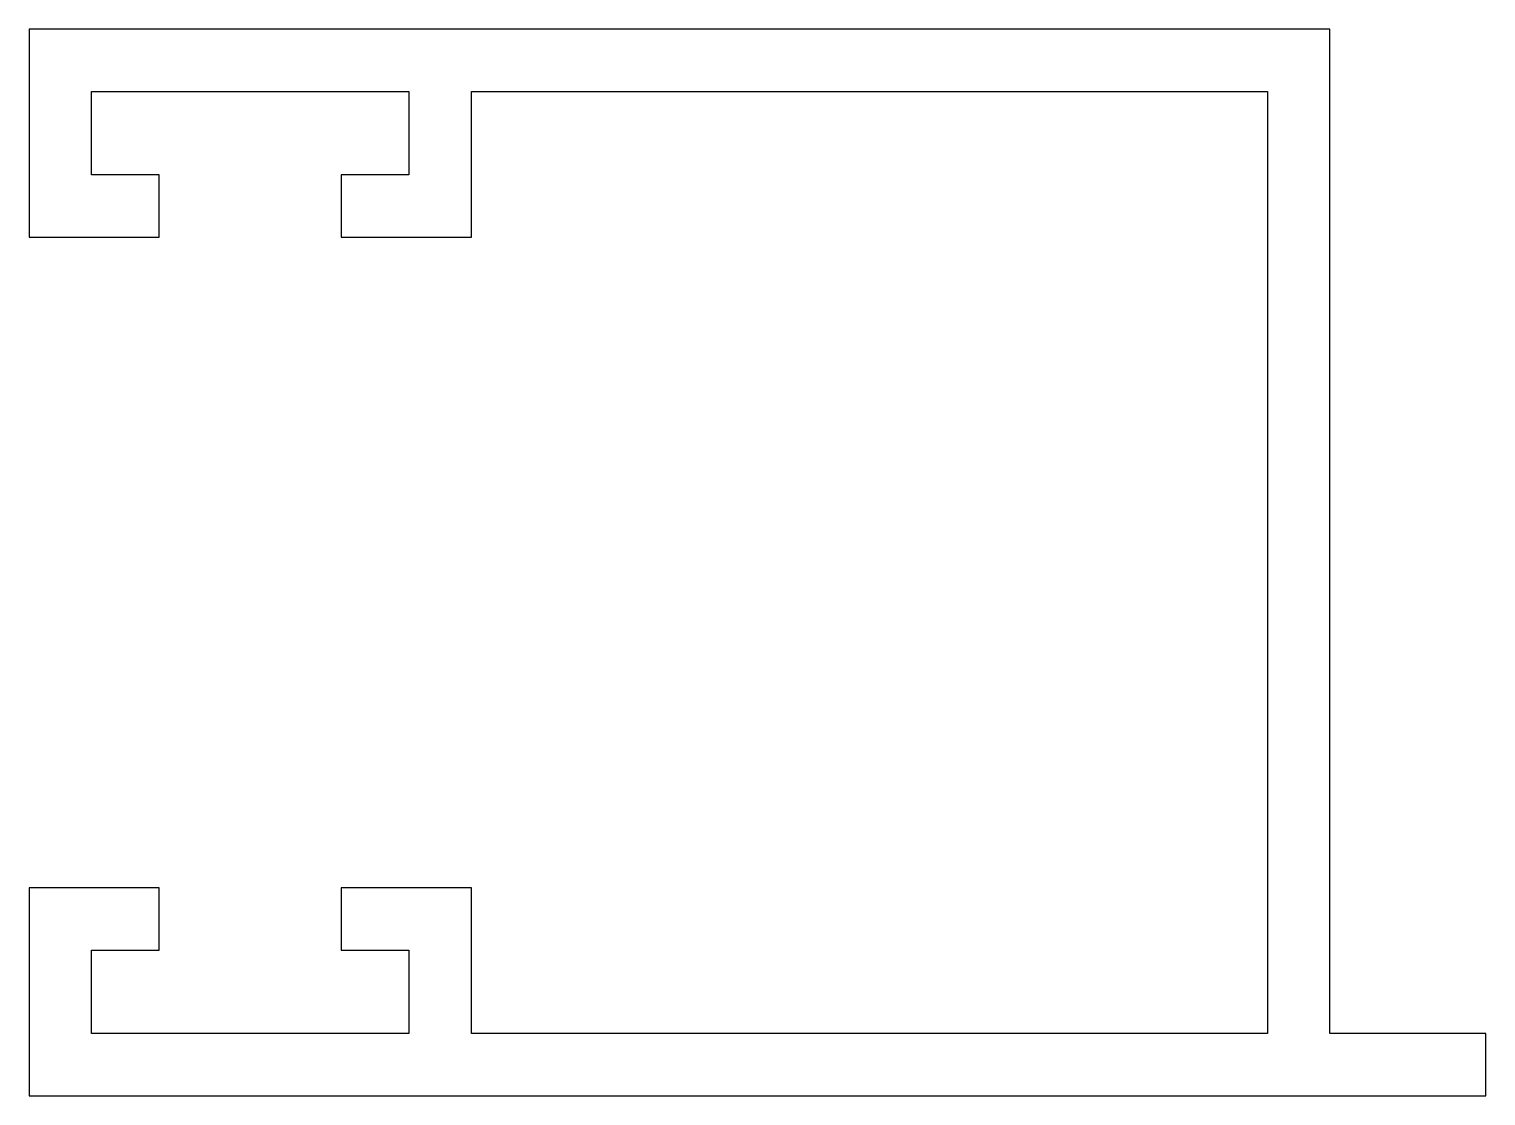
# Model space of a CAD drawing. Extents: x 136.1 to 164.1, y 206.3 to 226.8.
import ezdxf

# ---------------------------------------------------------------- set-up
doc = ezdxf.new("R2010")
doc.units = 0
doc.header["$LTSCALE"] = 15
doc.layers.get('0').update_dxf_attribs({"linetype": 'CONTINUOUS'})

msp = doc.modelspace()

# ---------------------------------------------------------------- linework, layer by layer
msp.add_lwpolyline([(144.58, 222.761), (144.58, 225.561), (159.88, 225.561), (159.88, 207.461), (144.58, 207.461), (144.58, 210.261), (142.08, 210.261), (142.08, 209.061), (143.38, 209.061), (143.38, 207.461), (137.28, 207.461), (137.28, 209.061), (138.58, 209.061), (138.58, 210.261), (136.08, 210.261), (136.08, 206.261), (164.08, 206.261), (164.08, 207.461), (161.08, 207.461), (161.08, 226.761), (136.08, 226.761), (136.08, 222.761), (138.58, 222.761), (138.58, 223.961), (137.28, 223.961), (137.28, 225.561), (143.38, 225.561), (143.38, 223.961), (142.08, 223.961), (142.08, 222.761)], close=True)

doc.saveas('drawing.dxf')
